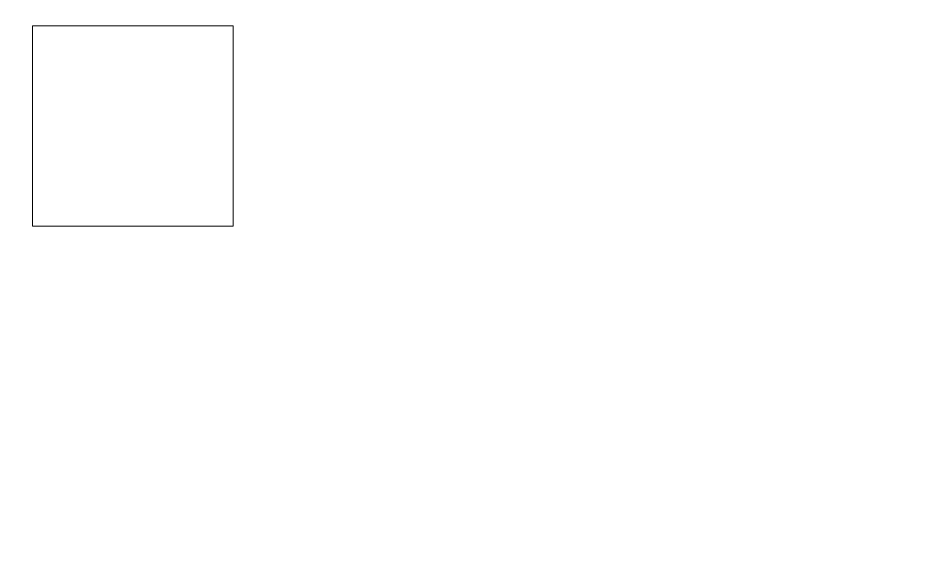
# Model space of a CAD drawing. Header units: millimetres. Extents: x -90 to 99, y -65 to 67.
# Drawn here: x 61.44 to 70.68, y -40.58 to -35.05 of the extents above; entities that cross this region are included whole.
import ezdxf

# ---------------------------------------------------------------- set-up
doc = ezdxf.new("R2010")
doc.units = ezdxf.units.MM
doc.header["$MEASUREMENT"] = 0
doc.layers.add('BG_OUTLINE', color=7, linetype='Continuous')
doc.layers.add('PIN_TOP', color=7, linetype='Continuous')

msp = doc.modelspace()

# ---------------------------------------------------------------- linework, layer by layer
at = {"layer": 'BG_OUTLINE', "color": 3, "lineweight": 9}
msp.add_open_spline([(-71.7269, -61.8795), (-71.7269, -61.8795), (-71.7343, 42.2681), (-71.7343, 42.2681), (-71.7343, 42.2681), (-71.7348, 43.0066), (-71.4419, 43.715), (-70.92, 44.2375), (-70.92, 44.2375), (-70.3982, 44.76), (-69.6866, 45.0538), (-68.9482, 45.0543), (-68.9482, 45.0543), (-68.9482, 45.0543), (75.2046, 45.0543), (75.2046, 45.0543), (75.2046, 45.0543), (76.8319, 45.0552), (78.1763, 43.7805), (78.2661, 42.1556), (78.2661, 42.1556), (78.2661, 42.1556), (78.2661, 31.2814), (78.2661, 31.2814), (78.2661, 31.2814), (78.2661, 31.2814), (72.2646, 31.2814), (72.2646, 31.2814), (72.2646, 31.2814), (72.2646, 31.2814), (72.2646, 26.9814), (72.2646, 26.9814), (72.2646, 26.9814), (72.2646, 26.9814), (78.2661, 26.9814), (78.2661, 26.9814), (78.2661, 26.9814), (78.2661, 26.9814), (78.2661, 18.6553), (78.2661, 18.6553), (78.2661, 18.6553), (78.2661, 18.6553), (72.2496, 18.6553), (72.2496, 18.6553), (72.2496, 18.6553), (72.2496, 18.6553), (72.2496, 14.3553), (72.2496, 14.3553), (72.2496, 14.3553), (72.2496, 14.3553), (78.2661, 14.3553), (78.2661, 14.3553), (78.2661, 14.3553), (78.2661, 14.3553), (78.2661, 9.255), (78.2661, 9.255), (78.2661, 9.255), (78.2661, 9.255), (72.2648, 9.255), (72.2648, 9.255), (72.2648, 9.255), (72.2648, 9.255), (72.2648, 4.955), (72.2648, 4.955), (72.2648, 4.955), (72.2648, 4.955), (78.2661, 4.955), (78.2661, 4.955), (78.2661, 4.955), (78.2661, 4.955), (78.2661, -3.3762), (78.2661, -3.3762), (78.2661, -3.3762), (78.2661, -3.3762), (72.2445, -3.3762), (72.2445, -3.3762), (72.2445, -3.3762), (72.2445, -3.3762), (72.2445, -7.6762), (72.2445, -7.6762), (72.2445, -7.6762), (72.2445, -7.6762), (78.2661, -7.6762), (78.2661, -7.6762), (78.2661, -7.6762), (78.2661, -7.6762), (78.2661, -12.7615), (78.2661, -12.7615), (78.2661, -12.7615), (78.2661, -12.7615), (72.2651, -12.7615), (72.2651, -12.7615), (72.2651, -12.7615), (72.2651, -12.7615), (72.2651, -17.0615), (72.2651, -17.0615), (72.2651, -17.0615), (72.2651, -17.0615), (78.2661, -17.0615), (78.2661, -17.0615), (78.2661, -17.0615), (78.2661, -17.0615), (78.2661, -25.4097), (78.2661, -25.4097), (78.2661, -25.4097), (78.2661, -25.4097), (72.2656, -25.4097), (72.2656, -25.4097), (72.2656, -25.4097), (72.2656, -25.4097), (72.2656, -29.7097), (72.2656, -29.7097), (72.2656, -29.7097), (72.2656, -29.7097), (78.2661, -29.7097), (78.2661, -29.7097), (78.2661, -29.7097), (78.2661, -29.7097), (78.2661, -34.793), (78.2661, -34.793), (78.2661, -34.793), (78.2661, -34.793), (72.2679, -34.793), (72.2679, -34.793), (72.2679, -34.793), (72.2679, -34.793), (72.2679, -39.0929), (72.2679, -39.0929), (72.2679, -39.0929), (72.2679, -39.0929), (78.2661, -39.0929), (78.2661, -39.0929), (78.2661, -39.0929), (78.2661, -39.0929), (78.2661, -47.4269), (78.2661, -47.4269), (78.2661, -47.4269), (78.2661, -47.4269), (72.2679, -47.4269), (72.2679, -47.4269), (72.2679, -47.4269), (72.2679, -47.4269), (72.2679, -51.7269), (72.2679, -51.7269), (72.2679, -51.7269), (72.2679, -51.7269), (78.2661, -51.7269), (78.2661, -51.7269), (78.2661, -51.7269), (78.2661, -51.7269), (78.2661, -51.8138), (78.2661, -51.8138), (78.2661, -51.8138), (78.2661, -51.8138), (78.2656, -61.8468), (78.2656, -61.8468), (78.2656, -61.8468), (78.2661, -62.6669), (77.9407, -63.4536), (77.3612, -64.0339), (77.3612, -64.0339), (76.7817, -64.6142), (75.9915, -64.9405), (75.1713, -64.941), (75.1713, -64.941), (75.1713, -64.941), (-68.6609, -64.9456), (-68.6609, -64.9456), (-68.6609, -64.9456), (-69.4735, -64.9461), (-70.2531, -64.6237), (-70.8281, -64.0495), (-70.8281, -64.0495), (-71.4031, -63.4752), (-71.7264, -62.6922), (-71.7269, -61.8795)], degree=3, knots=[0, 0, 0, 0, 0.022727, 0.022727, 0.022727, 0.022727, 0.045455, 0.045455, 0.045455, 0.045455, 0.068182, 0.068182, 0.068182, 0.068182, 0.090909, 0.090909, 0.090909, 0.090909, 0.113636, 0.113636, 0.113636, 0.113636, 0.136364, 0.136364, 0.136364, 0.136364, 0.159091, 0.159091, 0.159091, 0.159091, 0.181818, 0.181818, 0.181818, 0.181818, 0.204545, 0.204545, 0.204545, 0.204545, 0.227273, 0.227273, 0.227273, 0.227273, 0.25, 0.25, 0.25, 0.25, 0.272727, 0.272727, 0.272727, 0.272727, 0.295455, 0.295455, 0.295455, 0.295455, 0.318182, 0.318182, 0.318182, 0.318182, 0.340909, 0.340909, 0.340909, 0.340909, 0.363636, 0.363636, 0.363636, 0.363636, 0.386364, 0.386364, 0.386364, 0.386364, 0.409091, 0.409091, 0.409091, 0.409091, 0.431818, 0.431818, 0.431818, 0.431818, 0.454545, 0.454545, 0.454545, 0.454545, 0.477273, 0.477273, 0.477273, 0.477273, 0.5, 0.5, 0.5, 0.5, 0.522727, 0.522727, 0.522727, 0.522727, 0.545455, 0.545455, 0.545455, 0.545455, 0.568182, 0.568182, 0.568182, 0.568182, 0.590909, 0.590909, 0.590909, 0.590909, 0.613636, 0.613636, 0.613636, 0.613636, 0.636364, 0.636364, 0.636364, 0.636364, 0.659091, 0.659091, 0.659091, 0.659091, 0.681818, 0.681818, 0.681818, 0.681818, 0.704545, 0.704545, 0.704545, 0.704545, 0.727273, 0.727273, 0.727273, 0.727273, 0.75, 0.75, 0.75, 0.75, 0.772727, 0.772727, 0.772727, 0.772727, 0.795455, 0.795455, 0.795455, 0.795455, 0.818182, 0.818182, 0.818182, 0.818182, 0.840909, 0.840909, 0.840909, 0.840909, 0.863636, 0.863636, 0.863636, 0.863636, 0.886364, 0.886364, 0.886364, 0.886364, 0.909091, 0.909091, 0.909091, 0.909091, 0.931818, 0.931818, 0.931818, 0.931818, 0.954545, 0.954545, 0.954545, 0.954545, 0.977273, 0.977273, 0.977273, 0.977273, 1, 1, 1, 1], dxfattribs=at)
at = {"layer": 'PIN_TOP', "lineweight": 9}
msp.add_open_spline([(63.6169, -35.1222), (63.6169, -35.1222), (63.6169, -37.1542), (63.6169, -37.1542), (63.6169, -37.1542), (63.6169, -37.1542), (61.5849, -37.1542), (61.5849, -37.1542), (61.5849, -37.1542), (61.5849, -37.1542), (61.5849, -35.1222), (61.5849, -35.1222), (61.5849, -35.1222), (61.5849, -35.1222), (63.6169, -35.1222), (63.6169, -35.1222)], degree=3, knots=[0, 0, 0, 0, 0.25, 0.25, 0.25, 0.25, 0.5, 0.5, 0.5, 0.5, 0.75, 0.75, 0.75, 0.75, 1, 1, 1, 1], dxfattribs=at)

doc.saveas('drawing.dxf')
